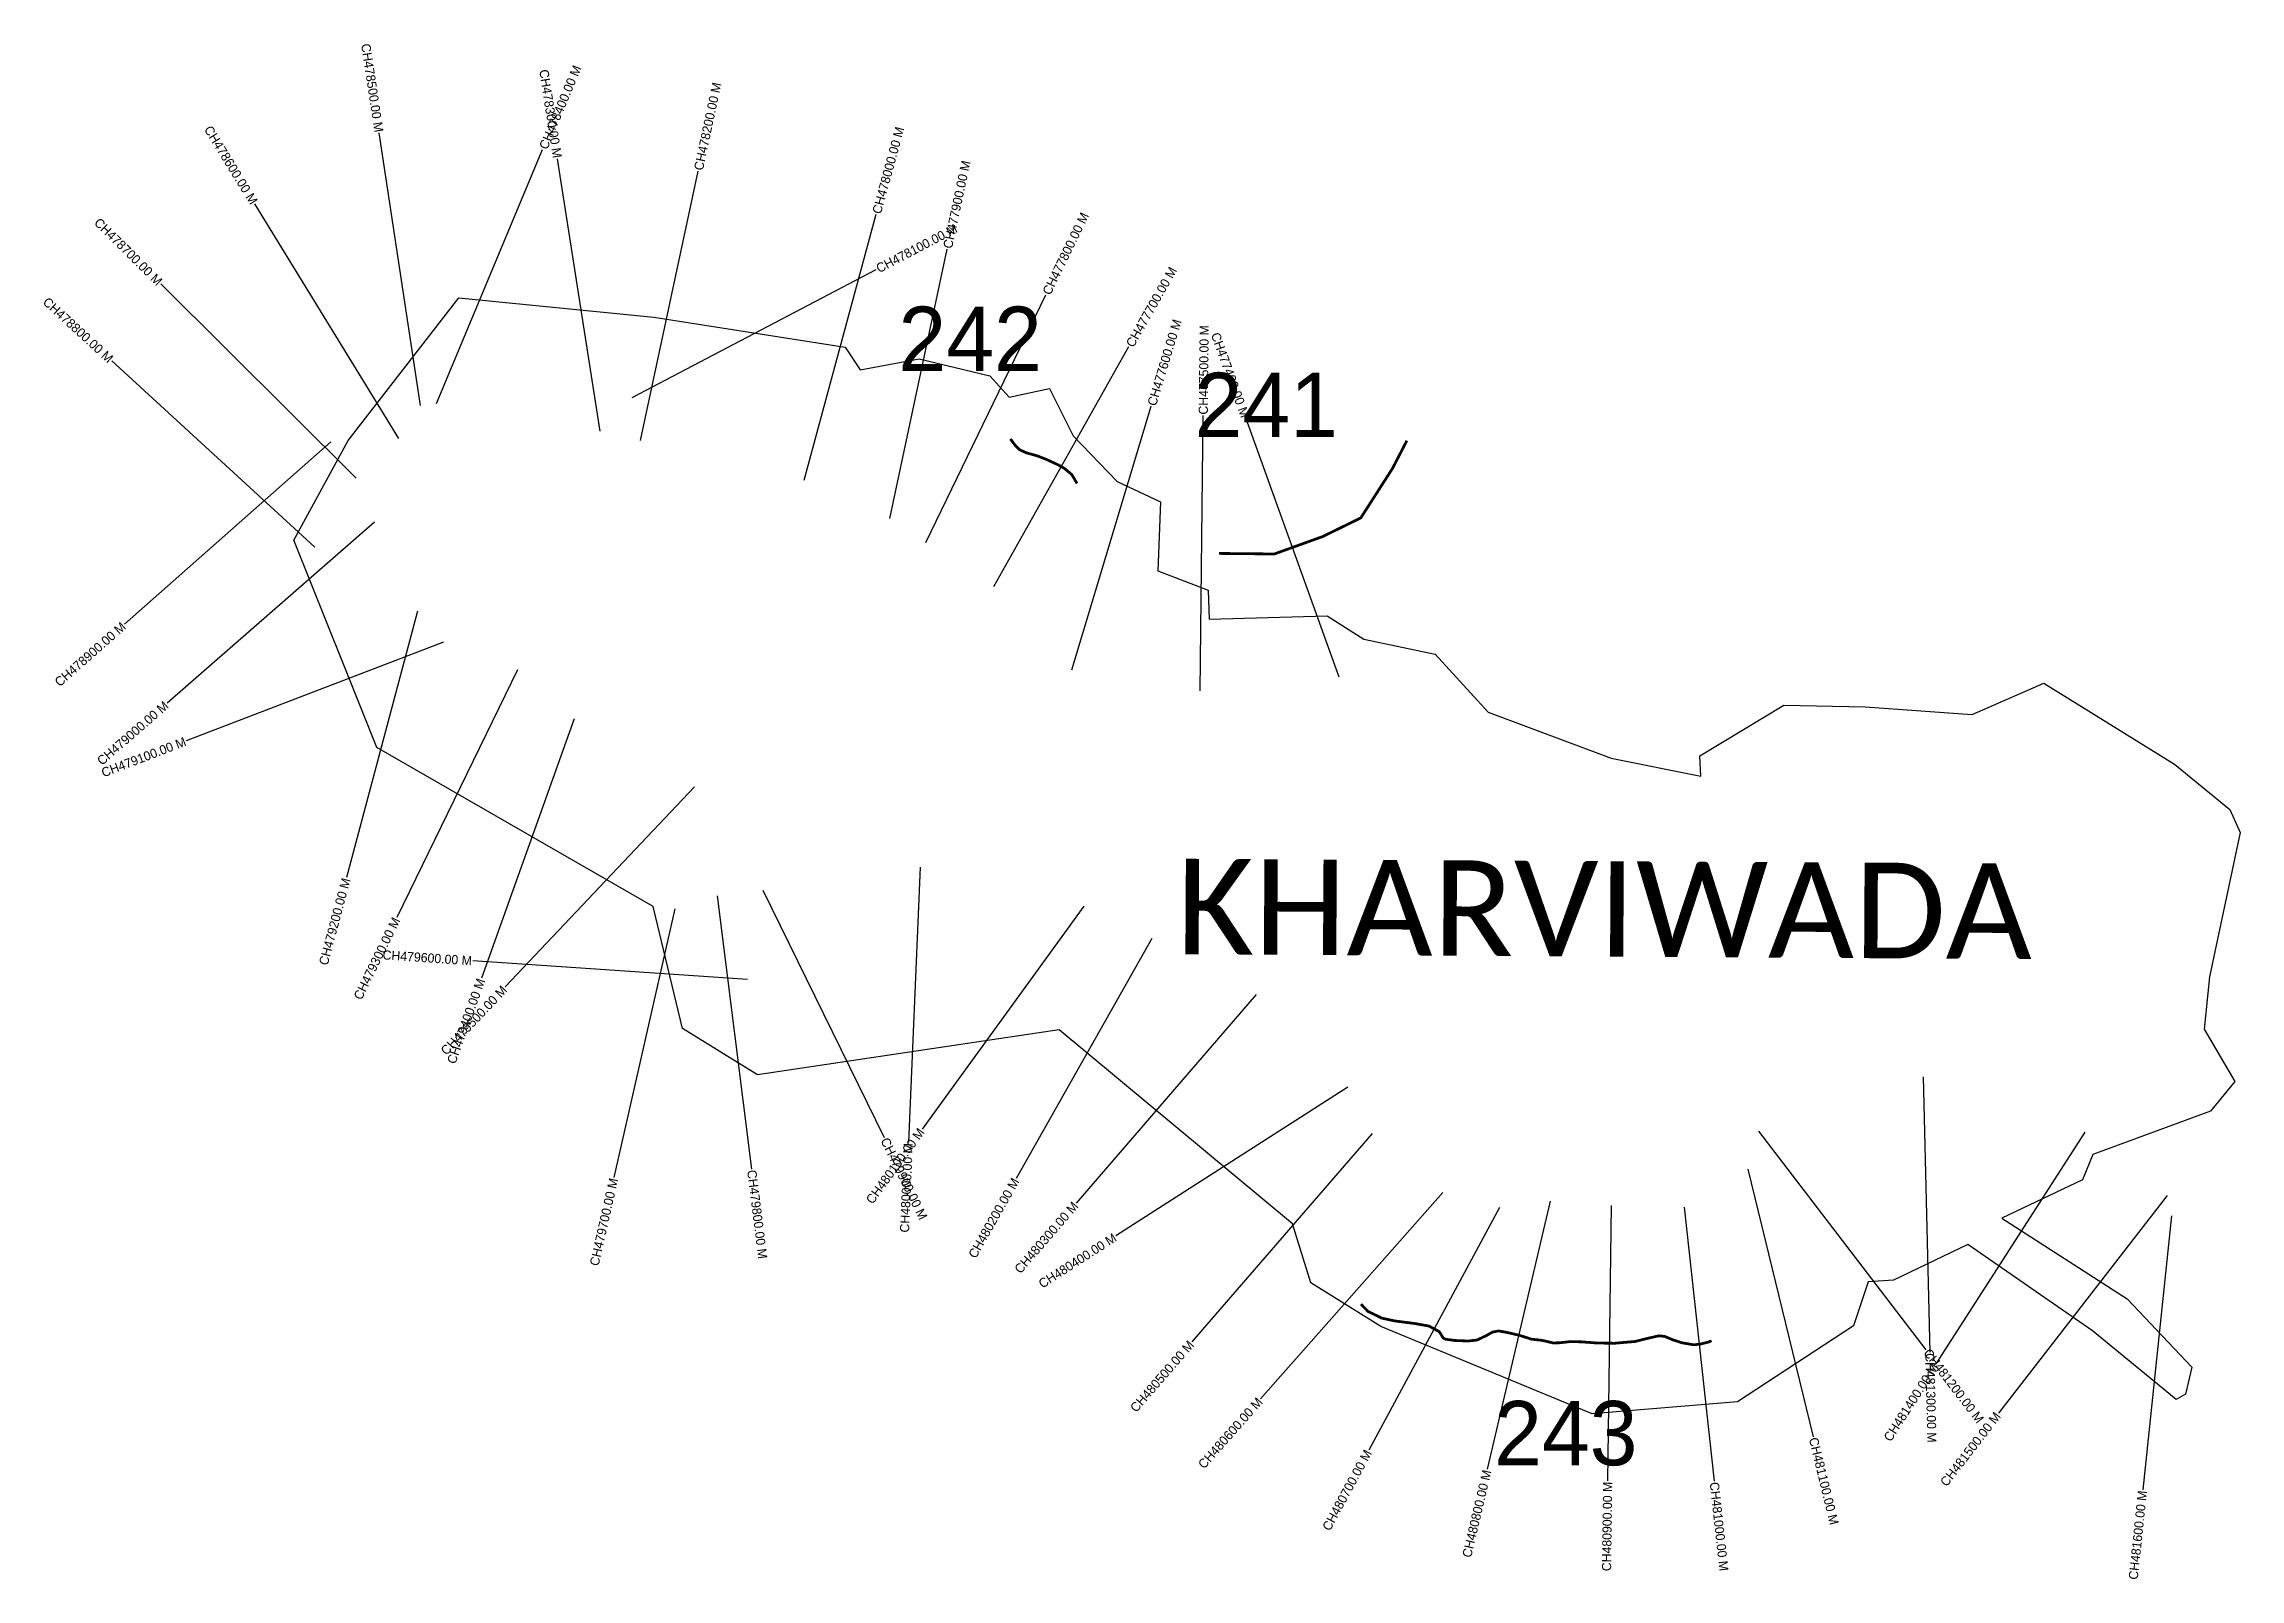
# Model space of a CAD drawing. Header units: metres. Extents: x 311691 to 314083, y 1901290 to 1902962.
import ezdxf
from ezdxf.enums import TextEntityAlignment as Align

# ---------------------------------------------------------------- set-up
doc = ezdxf.new("R2010")
doc.units = ezdxf.units.M
for name, color, linetype in [('CS', 134, 'Continuous'), ('CSMark', 6, 'Continuous'), ('NATURALLY PROTECTED', 3, 'Continuous'), ('village', 3, 'Continuous'), ('VILLAGE NAME', 250, 'Continuous')]:
    doc.layers.add(name, color=color, linetype=linetype)

msp = doc.modelspace()

# ---------------------------------------------------------------- linework, layer by layer
at = {"color": 6}
msp.add_lwpolyline([(313791.5, 1902231.7), (313869.5, 1902265.9)], dxfattribs=at)
at = {"layer": 'CS'}
for p, q in [((312101.3, 1902568.6), (312056.3, 1902865.3)), ((312118.7, 1902570.6), (312234.4, 1902847.4)), ((312296.9, 1902540.6), (312250.7, 1902837.1)), ((312341, 1902530.4), (312403.8, 1902823.8)), ((312077.8, 1902532.3), (311920.9, 1902788)), ((312519.2, 1902487.1), (312597.8, 1902776.7)), ((312612.7, 1902445.3), (312675.2, 1902738.7)), ((312332.1, 1902577.2), (312597.8, 1902716.4)), ((312031.2, 1902489.4), (311818.4, 1902700.8)), ((312651.7, 1902419.1), (312782.5, 1902689.1)), ((312725.8, 1902371.2), (312873.1, 1902632.5)), ((311986.1, 1902414.2), (311765, 1902617)), ((312810.9, 1902280.4), (312897.4, 1902567.6)), ((312950.8, 1902257.5), (312954, 1902557.5)), ((313102, 1902272.7), (313000.3, 1902554.9)), ((312003.7, 1902528.9), (311778.8, 1902330.4)), ((312051.4, 1902441.5), (311825.3, 1902244.2)), ((312098.2, 1902344.3), (312020.8, 1902054.4)), ((312126.3, 1902310.7), (311846.2, 1902203.3)), ((312207.1, 1902280.5), (312075.7, 1902010.8)), ((312268.8, 1902227.2), (312167.7, 1901944.7)), ((312399.7, 1902153.1), (312193.6, 1901935.1)), ((312645.6, 1902065.7), (312632.8, 1901766)), ((312378.3, 1902020.3), (312312.1, 1901727.7)), ((312424.5, 1902034.4), (312462, 1901736.8)), ((312474.4, 1902040.4), (312606.3, 1901771)), ((312824, 1902023.2), (312647.7, 1901780.4)), ((312897.9, 1901987.9), (312750.2, 1901726.7)), ((312457.6, 1901943.3), (312158.3, 1901963.5)), ((313011.7, 1901926.8), (312815.5, 1901699.8)), ((313738.2, 1901837.2), (313745.4, 1901537.3)), ((313111.3, 1901825.9), (312858.8, 1901663.9)), ((313138.1, 1901775.4), (312941.7, 1901548.7)), ((313558.7, 1901778.2), (313741.2, 1901540)), ((313914.1, 1901776.9), (313751.9, 1901524.5)), ((313547.3, 1901736.8), (313618.3, 1901445.3)), ((313215, 1901711.4), (313016.3, 1901486.6)), ((313276.8, 1901694.8), (313134.2, 1901430.8)), ((313332, 1901701.9), (313263.3, 1901409.9)), ((313398.4, 1901697.2), (313394.5, 1901397.2)), ((313477.7, 1901695.2), (313510.5, 1901396.9)), ((314003.9, 1901708.1), (313820.1, 1901471)), ((314008.8, 1901685.9), (313977.3, 1901387.6))]:
    msp.add_line(p, q, dxfattribs=at)
at = {"layer": 'NATURALLY PROTECTED', "const_width": 3, "flags": 128}
for points in [[(312816.5, 1902483.5), (312810.8, 1902493.2), (312802.6, 1902500), (312796.5, 1902503.5), (312783.4, 1902509.6), (312772.8, 1902513.7), (312772.8, 1902513.7), (312761.6, 1902516.8), (312754, 1902520.2), (312749.1, 1902525.1), (312744, 1902532)], [(313175.8, 1902530.2), (313160.1, 1902499.8), (313125.6, 1902446), (313084.1, 1902425.7), (313031.4, 1902406.7), (312971.3, 1902407.3)], [(313125.7, 1901589.7), (313133.4, 1901581.8), (313148.6, 1901574.4), (313162.5, 1901571.4), (313184.2, 1901568.6), (313199.9, 1901565.8), (313211.1, 1901559.7), (313215.3, 1901552.9), (313217.8, 1901551.5), (313228, 1901550.1), (313242.7, 1901549.5), (313252.2, 1901550.6), (313262.3, 1901555.4), (313269, 1901559.2), (313275.8, 1901560.5), (313285.7, 1901558.7), (313298.9, 1901555.6), (313311.1, 1901551.6), (313323.3, 1901550.2), (313335.2, 1901547.4), (313342.1, 1901547.6), (313354, 1901548.9), (313366.2, 1901548.6), (313383.5, 1901547.3), (313402, 1901547.1), (313424.2, 1901549), (313436.7, 1901552.1), (313450.2, 1901555.2), (313456.7, 1901554.5), (313465.5, 1901550.8), (313475.3, 1901547.6), (313488.4, 1901545.4), (313495, 1901546.1), (313505, 1901548.6), (313507.6, 1901549.8)]]:
    msp.add_lwpolyline(points, dxfattribs=at)
at = {"layer": 'village', "color": 6}
for points in [[(314083.4, 1902103.3, 0), (314050, 1901946.3, 0), (314044.4, 1901889, 0), (314077.8, 1901832.2, 0), (314051.1, 1901799.7, 0), (313923.1, 1901752.8, 0), (313911.9, 1901725, 0), (313823.8, 1901683.2, 0), (313960.5, 1901595.4, 0), (314030.9, 1901521, 0), (314023.8, 1901491.7, 0), (314013.9, 1901485.7, 0), (313922.5, 1901560.5, 0), (313786.7, 1901654.7, 0), (313705.8, 1901615.9, 0), (313678.2, 1901613.8, 0), (313662.2, 1901566, 0), (313536, 1901483.2, 0), (313377.6, 1901470.3, 0), (313147.3, 1901565.3, 0), (313071.3, 1901613, 0), (313051.2, 1901677.1, 0), (312797.2, 1901888.3, 0), (312468.6, 1901839.4, 0), (312386.6, 1901890, 0), (312354.9, 1902022.7, 0), (312053.7, 1902195.8, 0), (311963.5, 1902421.8, 0), (312022.6, 1902530.2, 0), (312143.3, 1902685.6, 0), (312355.5, 1902664.8, 0), (312563.9, 1902631.9, 0), (312580.3, 1902607.4, 0), (312644.4, 1902619.3, 0), (312721.5, 1902600.7, 0), (312742.7, 1902577.4, 0), (312786.6, 1902587.1, 0), (312812.4, 1902535.4, 0), (312860.3, 1902485.6, 0), (312907.3, 1902463.4, 0), (312904.7, 1902388.2, 0), (312959.3, 1902367.2, 0), (312960.6, 1902335.7, 0), (313088.8, 1902339.3, 0), (313129, 1902313.8, 0), (313206.7, 1902297.6, 0), (313264.4, 1902234.4, 0), (313398.3, 1902184.5, 0), (313495.9, 1902164.8, 0), (313495, 1902186.7, 0), (313586.4, 1902242.1, 0), (313675.1, 1902240.4, 0), (313791.5, 1902231.7, 0)], [(313869.5, 1902265.9, 0), (314011.8, 1902177.8, 0), (314072.3, 1902128.3, 0), (314083.4, 1902103.3, 0)]]:
    msp.add_polyline3d(points, dxfattribs=at)

# ---------------------------------------------------------------- texts
at = {"char_height": 70, "attachment_point": 1}
for s, width, insert in [('242', 95.172, (312622, 1902676.1)), ('241', 95.172, (312944.5, 1902604.1)), ('243', 209.537, (313270.8, 1901484.2))]:
    msp.add_mtext_dynamic_manual_height_columns(s, width=width, gutter_width=1, heights=[0], dxfattribs=dict(at, insert=insert))
at = {"layer": 'CSMark'}
for s, rotation, p in [('CH478500.00 M', 278.6118, (312056.2, 1902866.2)), ('CH478300.00 M', 278.8439, (312250.6, 1902838.1)), ('CH478600.00 M', 301.5387, (311920.4, 1902788.8)), ('CH478700.00 M', 315.1817, (311817.7, 1902701.5)), ('CH478800.00 M', 317.4726, (311764.3, 1902617.7)), ('CH477400.00 M', 289.8232, (312999.9, 1902555.8)), ('CH478900.00 M', 41.4385, (311778.1, 1902329.7)), ('CH479000.00 M', 41.1043, (311824.6, 1902243.6)), ('CH479100.00 M', 20.9879, (311845.3, 1902202.9)), ('CH479200.00 M', 75.0559, (312020.5, 1902053.4)), ('CH479300.00 M', 64.0257, (312075.2, 1902009.9)), ('CH479600.00 M', 356.1313, (312157.3, 1901963.6)), ('CH479500.00 M', 46.6263, (312192.9, 1901934.3)), ('CH479400.00 M', 70.3169, (312167.4, 1901943.8)), ('CH480100.00 M', 54.0239, (312647.1, 1901779.6)), ('CH480000.00 M', 87.5407, (312632.7, 1901765)), ('CH479700.00 M', 77.2512, (312311.9, 1901726.7)), ('CH480200.00 M', 60.5252, (312749.8, 1901725.9)), ('CH480300.00 M', 49.1636, (312814.9, 1901699.1)), ('CH480400.00 M', 32.685, (312858, 1901663.3)), ('CH480500.00 M', 49.1018, (312941, 1901547.9)), ('CH481400.00 M', 57.26, (313751.3, 1901523.7)), ('CH480600.00 M', 48.5248, (313015.7, 1901485.8)), ('CH481500.00 M', 52.212, (313819.5, 1901470.2)), ('CH480700.00 M', 61.6386, (313133.8, 1901429.9)), ('CH480800.00 M', 76.768, (313263.1, 1901408.9)), ('CH480900.00 M', 89.2502, (313394.5, 1901396.2)), ('CH481600.00 M', 83.9638, (313977.1, 1901386.6))]:
    msp.add_text(s, height=10, rotation=rotation, dxfattribs=at).set_placement(p, align=Align.MIDDLE_RIGHT)
for s, rotation, p in [('CH478400.00 M', 67.3075, (312234.8, 1902848.3)), ('CH478200.00 M', 77.922, (312404, 1902824.8)), ('CH478000.00 M', 74.8123, (312598.1, 1902777.6)), ('CH477900.00 M', 77.9748, (312675.4, 1902739.7)), ('CH478100.00 M', 27.6573, (312598.7, 1902716.9)), ('CH477800.00 M', 64.1593, (312782.9, 1902690)), ('CH477700.00 M', 60.5828, (312873.6, 1902633.3)), ('CH477600.00 M', 73.2517, (312897.7, 1902568.6)), ('CH477500.00 M', 89.3843, (312954, 1902558.5)), ('CH479900.00 M', 296.0885, (312606.7, 1901770.1)), ('CH479800.00 M', 277.1818, (312462.1, 1901735.8)), ('CH481200.00 M', 307.4685, (313741.8, 1901539.3)), ('CH481300.00 M', 271.3639, (313745.4, 1901536.3)), ('CH481100.00 M', 283.6762, (313618.5, 1901444.3)), ('CH481000.00 M', 276.2617, (313510.6, 1901395.9))]:
    msp.add_text(s, height=10, rotation=rotation, dxfattribs=at).set_placement(p, align=Align.MIDDLE_LEFT)
at = {"layer": 'VILLAGE NAME', "insert": (312925.3, 1902074.8), "char_height": 104.042, "attachment_point": 1, "rotation": 359.6762}
msp.add_mtext_dynamic_manual_height_columns('{\\fCalibri|b0|i0|c0|p34;KHARVIWADA}', width=961.254, gutter_width=520.2, heights=[0], dxfattribs=at)

doc.saveas('drawing.dxf')
